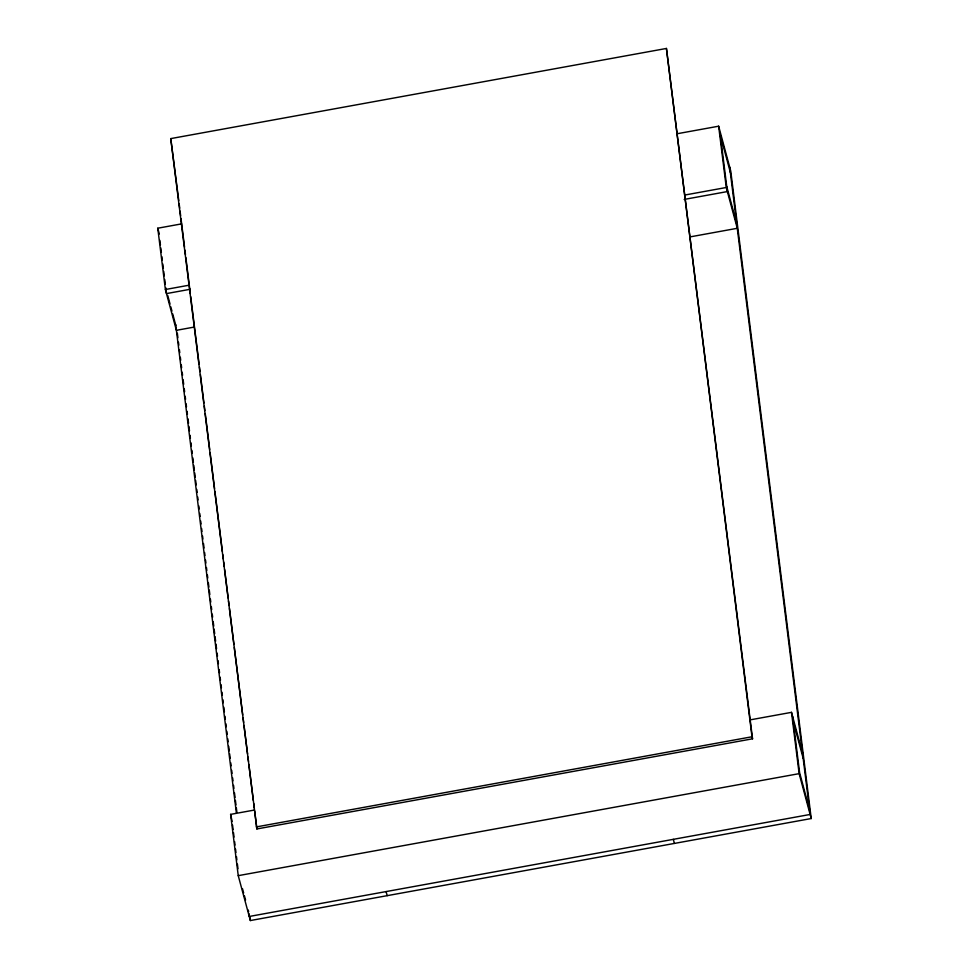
<?xml version="1.0" encoding="UTF-8"?>
<svg xmlns="http://www.w3.org/2000/svg" width="969" height="969" viewBox="0 0 969 969"><rect width="100%" height="100%" fill="white"/><g stroke="black" fill="none" stroke-linecap="round" stroke-linejoin="round"><path stroke-width="1.45" d="M170.762 138.603L666.43 48.45L752.55 738.802L256.882 828.955L170.762 138.603L178.768 200.631M194.175 327.086L176.394 330.32L165.384 289.513L157.765 228.212L181.566 223.887M676.992 133.77L718.647 126.2L730.759 171.089L811.235 818.539L250.353 920.55L238.241 875.661L230.622 814.372L254.447 810.036M165.384 289.513L189.197 285.177M684.574 195.084L726.265 187.501L737.276 228.296L689.843 236.933M190.299 289.259L166.486 293.595L165.747 287.672M684.187 199.432L727.368 191.571L720.379 135.394L730.287 172.119M749.824 719.931L791.503 712.348L802.514 753.155M256.325 826.92L751.992 736.767L752.55 738.802M238.241 875.661L799.134 773.65L811.235 818.539M730.263 171.901L729.923 170.75M726.726 186.472L736.67 223.403M793.248 721.542L803.156 758.267M809.527 809.563L799.595 772.62L792.606 716.43M673.31 839.336L674.412 843.418M386.074 891.589L387.176 895.659M157.765 228.212L159.328 234.038M167.746 295.521L170.035 304.024M170.786 306.785L171.949 311.085M172.712 313.908L175.777 325.427M230.622 814.372L232.1 821.409M242.504 888.718L243.667 892.994M244.406 895.756L245.569 900.056M248.645 911.575L248.234 910.048M729.657 167.007L810.145 814.457L249.251 916.468L248.888 913.464M718.647 126.2L726.265 187.501M791.503 712.348L799.134 773.65M666.43 48.45L751.992 736.767M179.144 203.623L179.701 208.129M180.077 211.121L180.634 215.627M181.009 218.619L184.546 247.119M184.922 250.111L185.479 254.617M185.854 257.609L190.324 293.607M190.699 296.599L199.093 364.078M199.469 367.081L200.026 371.575M200.401 374.579L203.938 403.068M204.314 406.072L204.871 410.565M205.246 413.569L209.716 449.555M210.091 452.559L214.561 488.546M214.936 491.549L222.398 551.531M222.761 554.534L223.33 559.028M223.694 562.032L224.263 566.526M224.626 569.53L228.175 598.018M228.539 601.022L229.108 605.516M229.471 608.52L233.953 644.506M234.328 647.51L242.71 714.989M243.086 717.993L243.643 722.486M244.018 725.49L247.555 753.979M247.931 756.971L248.488 761.477M248.863 764.48L253.333 800.467M253.708 803.458L254.266 807.964M254.641 810.956L256.882 828.955M177.339 333.191L177.896 337.697M178.466 342.202L178.841 345.206M179.398 349.712L179.774 352.716M180.331 357.222L180.706 360.226M181.264 364.732L181.639 367.736M182.196 372.241L182.572 375.245M183.129 379.751L183.686 384.269M184.255 388.775L184.619 391.779M185.188 396.285L185.563 399.289M186.121 403.794L186.496 406.798M187.053 411.304L187.429 414.308M187.986 418.814L188.543 423.32M188.919 426.324L189.476 430.83M190.045 435.335L190.408 438.339M190.978 442.845L191.341 445.849M191.91 450.355L192.286 453.359M192.843 457.877L193.4 462.383M193.776 465.386L194.333 469.892M194.708 472.896L195.266 477.402M195.641 480.406L196.198 484.912M196.768 489.418L197.131 492.422M197.7 496.927L198.064 499.931M198.815 505.939L199.19 508.943M199.747 513.449L200.123 516.453M200.68 520.959L201.055 523.963M201.613 528.48L201.988 531.484M202.557 535.99L202.921 538.994M203.49 543.5L204.047 548.006M204.604 552.512L204.98 555.516M205.537 560.021L205.912 563.025M206.47 567.531L206.845 570.535M207.402 575.041L207.778 578.045M208.335 582.551L208.904 587.057M209.28 590.06L209.837 594.566M210.394 599.084L210.77 602.088M211.327 606.594L211.702 609.598M212.259 614.104L212.635 617.108M213.192 621.614L213.761 626.119M214.125 629.123L214.694 633.629M215.057 636.633L215.627 641.139M216.002 644.143L216.559 648.649M217.117 653.154L217.492 656.158M218.049 660.664L218.425 663.668M219.176 669.676L219.539 672.692M220.108 677.198L220.484 680.202M221.041 684.708L221.417 687.711M221.974 692.217L222.349 695.221M222.906 699.727L223.282 702.731M223.839 707.237L224.396 711.743M224.965 716.248L225.329 719.252M225.898 723.758L226.262 726.762M226.831 731.268L227.206 734.272M227.763 738.778L228.139 741.794M228.696 746.3L229.253 750.805M229.629 753.809L230.186 758.315M230.755 762.821L231.119 765.825M231.688 770.331L232.051 773.335M232.621 777.841L232.996 780.844M233.553 785.35L233.929 788.354M234.486 792.86L235.043 797.366M235.419 800.37L235.976 804.876M236.351 807.88L236.908 812.385M249.978 917.546L250.353 920.55M175.68 324.603L236.375 812.821M159.861 240.36L160.43 244.915M160.806 247.919L161.363 252.424M161.884 256.628L162.295 259.934M162.804 264.016L163.361 268.449M163.725 271.417L164.27 275.85M164.73 279.472L165.287 283.978M232.548 825.055L233.105 829.561M233.481 832.565L234.038 837.083M234.607 841.589L235.031 845.065M235.54 849.098L235.952 852.454M236.472 856.608L236.872 859.854M237.405 864.118L237.974 868.721"/></g></svg>
